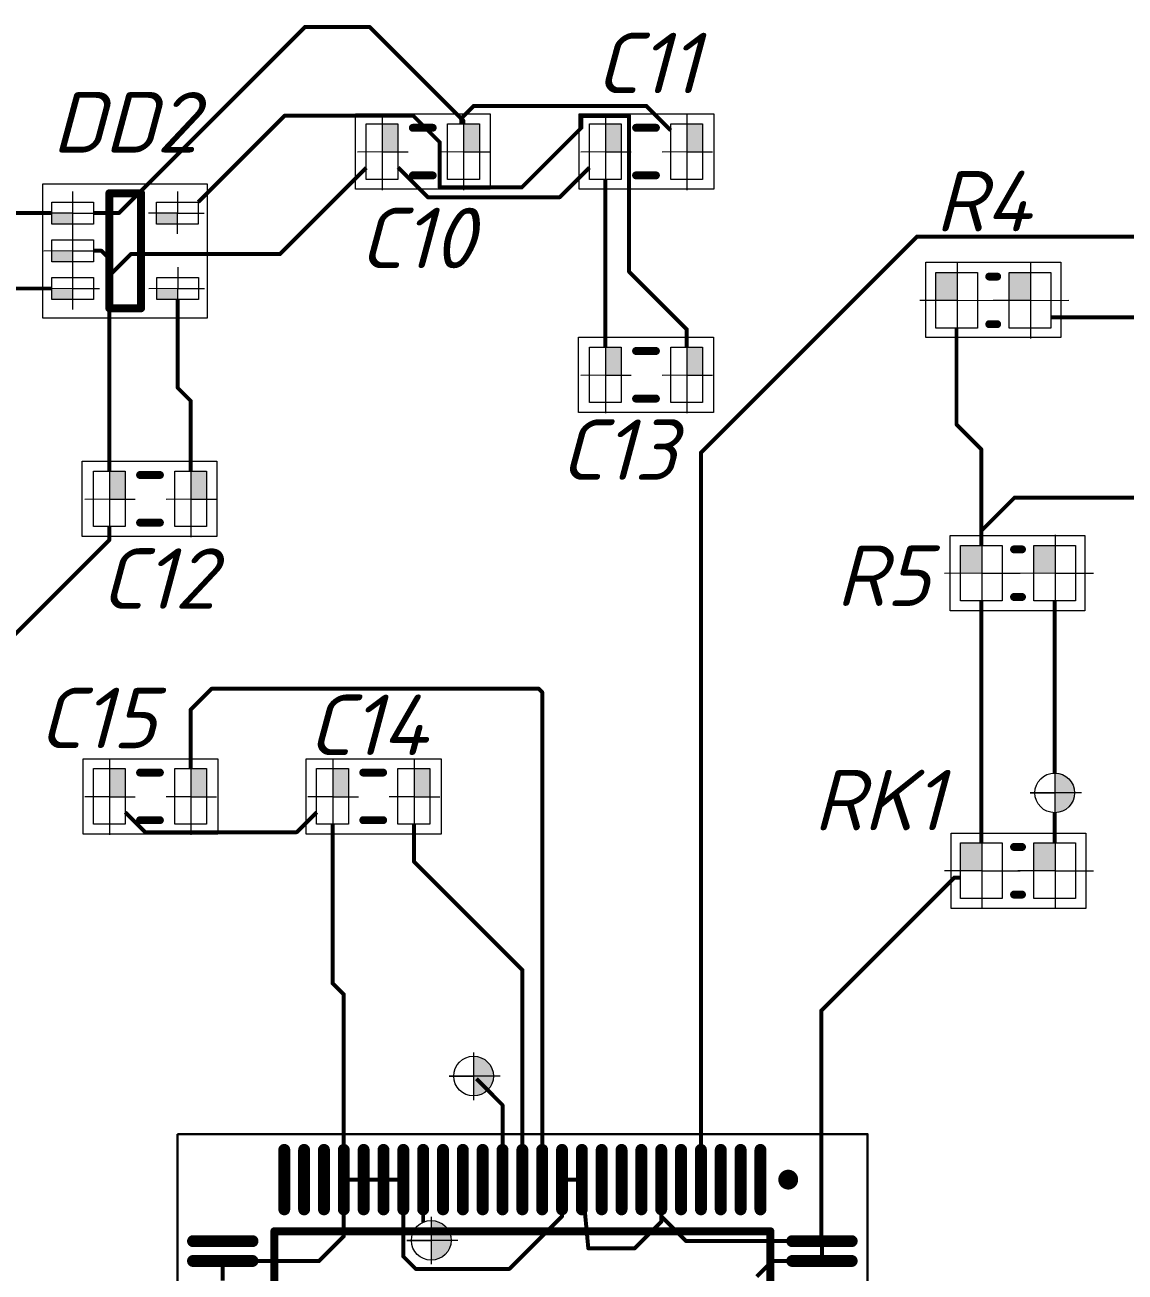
# Model space of a CAD drawing. Header units: millimetres. Extents: x -578 to 740, y 82 to 629.
# Drawn here: x 257.1 to 312.5, y 391 to 453.9 of the extents above; entities that cross this region are included whole.
import ezdxf

# ---------------------------------------------------------------- set-up
doc = ezdxf.new("R2010")
doc.units = ezdxf.units.MM
doc.header["$LTSCALE"] = 0.5
doc.layers.get('0').update_dxf_attribs({"lineweight": 60})
doc.layers.add('TopOverlay', color=2, linetype='Continuous')
doc.layers.add('СПЛТОНК', color=7, linetype='Continuous', lineweight=20)
doc.styles.get("Standard").update_dxf_attribs({"font": 'isocpeui.ttf', "width": 0.9})

# ---------------------------------------------------------------- blocks, each defined once
blk = doc.blocks.new('C_____________50_29__10')
at = {"layer": 'TopOverlay', "const_width": 0.2}
for points in [[(-0.25, 0.6), (0.25, 0.6)], [(-0.25, -0.6), (0.25, -0.6)]]:
    blk.add_lwpolyline(points, dxfattribs=at)
at = {"layer": 'TopOverlay', "const_width": 0.1}
for points in [[(-0.3, 0.6, 1), (-0.2, 0.6, 1)], [(0.2, 0.6, 1), (0.3, 0.6, 1)], [(-0.3, -0.6, 1), (-0.2, -0.6, 1)], [(0.2, -0.6, 1), (0.3, -0.6, 1)]]:
    blk.add_lwpolyline(points, format="xyb", close=True, dxfattribs=at)
blk = doc.blocks.new('C_____________50_29__11')
at = {"layer": 'TopOverlay', "const_width": 0.2}
for points in [[(-0.25, 0.6), (0.25, 0.6)], [(-0.25, -0.6), (0.25, -0.6)]]:
    blk.add_lwpolyline(points, dxfattribs=at)
at = {"layer": 'TopOverlay', "const_width": 0.1}
for points in [[(-0.3, 0.6, 1), (-0.2, 0.6, 1)], [(0.2, 0.6, 1), (0.3, 0.6, 1)], [(-0.3, -0.6, 1), (-0.2, -0.6, 1)], [(0.2, -0.6, 1), (0.3, -0.6, 1)]]:
    blk.add_lwpolyline(points, format="xyb", close=True, dxfattribs=at)
blk = doc.blocks.new('C_____________50_29__12')
at = {"layer": 'TopOverlay', "const_width": 0.2}
for points in [[(-0.25, 0.6), (0.25, 0.6)], [(-0.25, -0.6), (0.25, -0.6)]]:
    blk.add_lwpolyline(points, dxfattribs=at)
at = {"layer": 'TopOverlay', "const_width": 0.1}
for points in [[(-0.3, 0.6, 1), (-0.2, 0.6, 1)], [(0.2, 0.6, 1), (0.3, 0.6, 1)], [(-0.3, -0.6, 1), (-0.2, -0.6, 1)], [(0.2, -0.6, 1), (0.3, -0.6, 1)]]:
    blk.add_lwpolyline(points, format="xyb", close=True, dxfattribs=at)
blk = doc.blocks.new('C_____________50_29__13')
at = {"layer": 'TopOverlay', "const_width": 0.2}
for points in [[(-0.25, 0.6), (0.25, 0.6)], [(-0.25, -0.6), (0.25, -0.6)]]:
    blk.add_lwpolyline(points, dxfattribs=at)
at = {"layer": 'TopOverlay', "const_width": 0.1}
for points in [[(-0.3, 0.6, 1), (-0.2, 0.6, 1)], [(0.2, 0.6, 1), (0.3, 0.6, 1)], [(-0.3, -0.6, 1), (-0.2, -0.6, 1)], [(0.2, -0.6, 1), (0.3, -0.6, 1)]]:
    blk.add_lwpolyline(points, format="xyb", close=True, dxfattribs=at)
blk = doc.blocks.new('C_____________50_29__14')
at = {"layer": 'TopOverlay', "const_width": 0.2}
for points in [[(-0.25, 0.6), (0.25, 0.6)], [(-0.25, -0.6), (0.25, -0.6)]]:
    blk.add_lwpolyline(points, dxfattribs=at)
at = {"layer": 'TopOverlay', "const_width": 0.1}
for points in [[(-0.3, 0.6, 1), (-0.2, 0.6, 1)], [(0.2, 0.6, 1), (0.3, 0.6, 1)], [(-0.3, -0.6, 1), (-0.2, -0.6, 1)], [(0.2, -0.6, 1), (0.3, -0.6, 1)]]:
    blk.add_lwpolyline(points, format="xyb", close=True, dxfattribs=at)
blk = doc.blocks.new('C_____________50_29__15')
at = {"layer": 'TopOverlay', "const_width": 0.2}
for points in [[(-0.25, 0.6), (0.25, 0.6)], [(-0.25, -0.6), (0.25, -0.6)]]:
    blk.add_lwpolyline(points, dxfattribs=at)
at = {"layer": 'TopOverlay', "const_width": 0.1}
for points in [[(-0.3, 0.6, 1), (-0.2, 0.6, 1)], [(0.2, 0.6, 1), (0.3, 0.6, 1)], [(-0.3, -0.6, 1), (-0.2, -0.6, 1)], [(0.2, -0.6, 1), (0.3, -0.6, 1)]]:
    blk.add_lwpolyline(points, format="xyb", close=True, dxfattribs=at)
blk = doc.blocks.new('RC_0805__R_________27')
at = {"layer": 'TopOverlay', "const_width": 0.2}
for points in [[(-0.1, 0.6), (0.1, 0.6)], [(-0.1, -0.6), (0.1, -0.6)]]:
    blk.add_lwpolyline(points, dxfattribs=at)
at = {"layer": 'TopOverlay', "const_width": 0.1}
for points in [[(-0.15, 0.6, 1), (-0.05, 0.6, 1)], [(0.05, 0.6, 1), (0.15, 0.6, 1)], [(-0.15, -0.6, 1), (-0.05, -0.6, 1)], [(0.05, -0.6, 1), (0.15, -0.6, 1)]]:
    blk.add_lwpolyline(points, format="xyb", close=True, dxfattribs=at)
blk = doc.blocks.new('RC_0805__R_________28')
at = {"layer": 'TopOverlay', "const_width": 0.2}
for points in [[(-0.1, 0.6), (0.1, 0.6)], [(-0.1, -0.6), (0.1, -0.6)]]:
    blk.add_lwpolyline(points, dxfattribs=at)
at = {"layer": 'TopOverlay', "const_width": 0.1}
for points in [[(-0.15, 0.6, 1), (-0.05, 0.6, 1)], [(0.05, 0.6, 1), (0.15, 0.6, 1)], [(-0.15, -0.6, 1), (-0.05, -0.6, 1)], [(0.05, -0.6, 1), (0.15, -0.6, 1)]]:
    blk.add_lwpolyline(points, format="xyb", close=True, dxfattribs=at)
blk = doc.blocks.new('RC_0805__R_________38')
at = {"layer": 'TopOverlay', "const_width": 0.2}
for points in [[(-0.1, 0.6), (0.1, 0.6)], [(-0.1, -0.6), (0.1, -0.6)]]:
    blk.add_lwpolyline(points, dxfattribs=at)
at = {"layer": 'TopOverlay', "const_width": 0.1}
for points in [[(-0.15, 0.6, 1), (-0.05, 0.6, 1)], [(0.05, 0.6, 1), (0.15, 0.6, 1)], [(-0.15, -0.6, 1), (-0.05, -0.6, 1)], [(0.05, -0.6, 1), (0.15, -0.6, 1)]]:
    blk.add_lwpolyline(points, format="xyb", close=True, dxfattribs=at)

msp = doc.modelspace()

# ---------------------------------------------------------------- hatches: boundary and pattern name
at = {"lineweight": 0}
h = msp.add_hatch(color=256, dxfattribs=at)
h.dxf.hatch_style = 1
h.paths.add_polyline_path([(275.854, 448.892), (275.08, 448.892), (275.08, 447.473), (275.854, 447.476)])
h = msp.add_hatch(color=256, dxfattribs=at)
h.dxf.hatch_style = 1
h.paths.add_polyline_path([(279.954, 448.892), (279.18, 448.892), (279.18, 447.473), (279.954, 447.476)])
h = msp.add_hatch(color=256, dxfattribs=at)
h.dxf.hatch_style = 1
h.paths.add_polyline_path([(287.104, 448.892), (286.33, 448.892), (286.33, 447.473), (287.104, 447.476)])
h = msp.add_hatch(color=256, dxfattribs=at)
h.dxf.hatch_style = 1
h.paths.add_polyline_path([(291.204, 448.892), (290.43, 448.892), (290.43, 447.473), (291.204, 447.476)])
h = msp.add_hatch(color=256, dxfattribs=at)
h.dxf.hatch_style = 1
h.paths.add_polyline_path([(259.461, 443.842), (259.463, 444.389), (259.459, 444.389), (258.404, 444.383), (258.404, 443.842)])
h = msp.add_hatch(color=256, dxfattribs=at)
h.dxf.hatch_style = 1
h.paths.add_polyline_path([(264.744, 443.842), (264.746, 444.389), (264.741, 444.389), (263.687, 444.383), (263.687, 443.842)])
h = msp.add_hatch(color=256, dxfattribs=at)
h.dxf.hatch_style = 1
h.paths.add_polyline_path([(259.461, 441.942), (259.463, 442.489), (259.459, 442.489), (258.404, 442.483), (258.404, 441.942)])
h = msp.add_hatch(color=256, dxfattribs=at)
h.dxf.hatch_style = 1
h.paths.add_polyline_path([(304.046, 441.392), (302.954, 441.392), (302.954, 439.988), (304.046, 439.993)])
h = msp.add_hatch(color=256, dxfattribs=at)
h.dxf.hatch_style = 1
h.paths.add_polyline_path([(307.746, 441.392), (306.654, 441.392), (306.654, 439.988), (307.746, 439.993)])
h = msp.add_hatch(color=256, dxfattribs=at)
h.dxf.hatch_style = 1
h.paths.add_polyline_path([(259.461, 440.042), (259.463, 440.589), (259.459, 440.589), (258.404, 440.583), (258.404, 440.042)])
h = msp.add_hatch(color=256, dxfattribs=at)
h.dxf.hatch_style = 1
h.paths.add_polyline_path([(264.761, 440.042), (264.763, 440.589), (264.759, 440.589), (263.704, 440.583), (263.704, 440.042)])
h = msp.add_hatch(color=256, dxfattribs=at)
h.dxf.hatch_style = 1
h.paths.add_polyline_path([(287.104, 437.642), (286.33, 437.642), (286.33, 436.223), (287.104, 436.226)])
h = msp.add_hatch(color=256, dxfattribs=at)
h.dxf.hatch_style = 1
h.paths.add_polyline_path([(291.204, 437.642), (290.43, 437.642), (290.43, 436.223), (291.204, 436.226)])
h = msp.add_hatch(color=256, dxfattribs=at)
h.dxf.hatch_style = 1
h.paths.add_polyline_path([(262.104, 431.392), (261.33, 431.392), (261.33, 429.973), (262.104, 429.976)])
h = msp.add_hatch(color=256, dxfattribs=at)
h.dxf.hatch_style = 1
h.paths.add_polyline_path([(266.204, 431.392), (265.43, 431.392), (265.43, 429.973), (266.204, 429.976)])
h = msp.add_hatch(color=256, dxfattribs=at)
h.dxf.hatch_style = 1
h.paths.add_polyline_path([(305.296, 427.642), (304.204, 427.642), (304.204, 426.238), (305.296, 426.243)])
h = msp.add_hatch(color=256, dxfattribs=at)
h.dxf.hatch_style = 1
h.paths.add_polyline_path([(308.996, 427.642), (307.904, 427.642), (307.904, 426.238), (308.996, 426.243)])
h = msp.add_hatch(color=256, dxfattribs=at)
h.dxf.hatch_style = 1
h.paths.add_polyline_path([(262.104, 416.392), (261.33, 416.392), (261.33, 414.973), (262.104, 414.976)])
h = msp.add_hatch(color=256, dxfattribs=at)
h.dxf.hatch_style = 1
h.paths.add_polyline_path([(266.204, 416.392), (265.43, 416.392), (265.43, 414.973), (266.204, 414.976)])
h = msp.add_hatch(color=256, dxfattribs=at)
h.dxf.hatch_style = 1
h.paths.add_polyline_path([(273.354, 416.392), (272.58, 416.392), (272.58, 414.973), (273.354, 414.976)])
h = msp.add_hatch(color=256, dxfattribs=at)
h.dxf.hatch_style = 1
h.paths.add_polyline_path([(277.454, 416.392), (276.68, 416.392), (276.68, 414.973), (277.454, 414.976)])
h = msp.add_hatch(color=256, dxfattribs=at)
h.dxf.hatch_style = 1
h.paths.add_polyline_path([(308.954, 416.168), (308.954, 415.168), (309.954, 415.168, 0.414214)])
h.paths.add_polyline_path([(309.954, 415.168), (308.954, 415.168), (308.954, 414.168, 0.414214)])
h = msp.add_hatch(color=256, dxfattribs=at)
h.dxf.hatch_style = 1
h.paths.add_polyline_path([(305.296, 412.642), (304.204, 412.642), (304.204, 411.238), (305.296, 411.243)])
h = msp.add_hatch(color=256, dxfattribs=at)
h.dxf.hatch_style = 1
h.paths.add_polyline_path([(308.996, 412.642), (307.904, 412.642), (307.904, 411.238), (308.996, 411.243)])
h = msp.add_hatch(color=256, dxfattribs=at)
h.dxf.hatch_style = 1
h.paths.add_polyline_path([(279.664, 401.893), (279.664, 400.893), (280.664, 400.893, 0.414214)])
h.paths.add_polyline_path([(280.664, 400.893), (279.664, 400.893), (279.664, 399.893, 0.414214)])
h = msp.add_hatch(color=256, dxfattribs=at)
h.dxf.hatch_style = 1
h.paths.add_polyline_path([(277.53, 393.613), (277.53, 392.613), (278.53, 392.613, 0.414214)])
h.paths.add_polyline_path([(278.53, 392.613), (277.53, 392.613), (277.53, 391.613, 0.414214)])

# ---------------------------------------------------------------- linework, layer by layer
for p, q in [((275.08, 445.55), (275.08, 449.404)), ((279.18, 445.55), (279.18, 449.404)), ((286.33, 445.55), (286.33, 449.404)), ((290.43, 445.55), (290.43, 449.404)), ((275.08, 447.473), (273.814, 447.464)), ((275.08, 447.473), (276.361, 447.477)), ((279.18, 447.473), (277.914, 447.464)), ((279.18, 447.473), (280.461, 447.477)), ((286.33, 447.473), (285.064, 447.463)), ((286.33, 447.473), (287.611, 447.477)), ((290.43, 447.473), (289.164, 447.463)), ((290.43, 447.473), (291.711, 447.477)), ((259.459, 443.34), (259.468, 445.473)), ((264.741, 443.34), (264.751, 445.473)), ((259.459, 444.389), (258.001, 444.381)), ((259.459, 444.389), (260.805, 444.392)), ((264.741, 444.389), (263.284, 444.381)), ((264.741, 444.389), (266.088, 444.392)), ((259.459, 441.44), (259.468, 443.573)), ((259.459, 442.489), (258.001, 442.481)), ((259.459, 442.489), (260.805, 442.492)), ((304.046, 438.07), (304.046, 441.924)), ((307.746, 438.07), (307.746, 441.924)), ((259.459, 439.54), (259.468, 441.673)), ((264.759, 439.54), (264.768, 441.673)), ((259.459, 440.589), (258.001, 440.581)), ((259.459, 440.589), (260.805, 440.592)), ((264.759, 440.589), (263.301, 440.581)), ((264.759, 440.589), (266.105, 440.592)), ((304.046, 439.993), (302.151, 439.984)), ((304.046, 439.993), (305.966, 439.997)), ((307.746, 439.993), (305.851, 439.984)), ((307.746, 439.993), (309.666, 439.997)), ((286.33, 434.3), (286.33, 438.154)), ((290.43, 434.3), (290.43, 438.154)), ((286.33, 436.223), (285.064, 436.213)), ((286.33, 436.223), (287.611, 436.227)), ((290.43, 436.223), (289.164, 436.213)), ((290.43, 436.223), (291.711, 436.227)), ((261.33, 428.05), (261.33, 431.904)), ((265.43, 428.05), (265.43, 431.904)), ((261.33, 429.973), (260.064, 429.964)), ((261.33, 429.973), (262.611, 429.977)), ((265.43, 429.973), (264.164, 429.964)), ((265.43, 429.973), (266.711, 429.977)), ((305.296, 424.32), (305.296, 428.174)), ((308.996, 424.32), (308.996, 428.174)), ((305.296, 426.243), (303.401, 426.234)), ((305.296, 426.243), (307.216, 426.247)), ((308.996, 426.243), (307.101, 426.234)), ((308.996, 426.243), (310.916, 426.247)), ((261.33, 413.05), (261.33, 416.904)), ((265.43, 413.05), (265.43, 416.904)), ((272.58, 413.05), (272.58, 416.904)), ((276.68, 413.05), (276.68, 416.904)), ((261.33, 414.973), (260.064, 414.964)), ((261.33, 414.973), (262.611, 414.977)), ((265.43, 414.973), (264.164, 414.964)), ((265.43, 414.973), (266.711, 414.977)), ((272.58, 414.973), (271.314, 414.964)), ((272.58, 414.973), (273.861, 414.977)), ((276.68, 414.973), (275.414, 414.964)), ((276.68, 414.973), (277.961, 414.977)), ((305.296, 409.32), (305.296, 413.174)), ((308.996, 409.32), (308.996, 413.174)), ((305.296, 411.243), (303.401, 411.234)), ((305.296, 411.243), (307.215, 411.247)), ((308.996, 411.243), (307.101, 411.234)), ((308.996, 411.243), (310.916, 411.247))]:
    msp.add_line(p, q, dxfattribs=at)
for points, const_width in [([(261.782, 444.392), (271.166, 453.776)], 0.2), ([(271.166, 453.776), (274.418, 453.776)], 0.2), ([(274.418, 453.776), (279.033, 449.161)], 0.2), ([(279.033, 449.161), (279.664, 449.792)], 0.2), ([(279.664, 449.792), (288.372, 449.792)], 0.2), ([(288.372, 449.792), (289.604, 448.561)], 0.2), ([(265.787, 444.942), (270.15, 449.305)], 0.2), ([(270.15, 449.305), (276.616, 449.305)], 0.2), ([(276.616, 449.305), (277.954, 447.967)], 0.2), ([(279.033, 449.161), (279.052, 448.892)], 0.2), ([(279.033, 449.161), (279.154, 449.039)], 0.2), ([(279.154, 448.892), (279.154, 449.039)], 0.2), ([(285.1, 448.696), (285.1, 449.292)], 0.2), ([(285.1, 449.292), (287.504, 449.292)], 0.2), ([(287.504, 441.436), (287.504, 449.292)], 0.2), ([(282.096, 445.692), (285.1, 448.696)], 0.2), ([(277.954, 445.692), (277.954, 447.967)], 0.2), ([(269.902, 442.325), (274.254, 446.677)], 0.2), ([(275.854, 446.692), (277.354, 445.192)], 0.2), ([(284.004, 445.192), (285.504, 446.692)], 0.2), ([(277.954, 445.692), (282.096, 445.692)], 0.2), ([(286.304, 437.642), (286.304, 446.092)], 0.2), ([(277.354, 445.192), (284.004, 445.192)], 0.2), ([(255.077, 444.392), (258.404, 444.392)], 0.2), ([(260.504, 444.392), (261.782, 444.392)], 0.2), ([(291.122, 432.315), (302.016, 443.209)], 0.2), ([(302.016, 443.209), (324.012, 443.209)], 0.2), ([(260.504, 442.492), (260.904, 442.492)], 0.2), ([(260.904, 442.492), (261.304, 442.092)], 0.2), ([(261.304, 441.236), (262.392, 442.325)], 0.2), ([(261.304, 441.236), (261.304, 442.092)], 0.2), ([(262.392, 442.325), (269.902, 442.325)], 0.2), ([(261.304, 431.392), (261.304, 441.236)], 0.2), ([(287.504, 441.436), (290.404, 438.536)], 0.2), ([(249.994, 440.592), (258.404, 440.592)], 0.2), ([(264.754, 435.579), (264.754, 440.042)], 0.2), ([(308.754, 439.145), (316.342, 439.145)], 0.2), ([(290.404, 437.642), (290.404, 438.536)], 0.2), ([(304.004, 433.741), (304.004, 438.592)], 0.2), ([(264.754, 435.579), (265.404, 434.929)], 0.2), ([(265.404, 431.392), (265.404, 434.929)], 0.2), ([(304.004, 433.741), (305.254, 432.491)], 0.2), ([(305.254, 428.376), (305.254, 432.491)], 0.2), ([(291.122, 395.674), (291.122, 432.315)], 0.2), ([(305.254, 428.376), (306.93, 430.052)], 0.2), ([(306.93, 430.052), (319.627, 430.052)], 0.2), ([(261.304, 427.919), (261.304, 428.592)], 0.2), ([(305.254, 427.642), (305.254, 428.376)], 0.2), ([(235.751, 402.366), (261.304, 427.919)], 0.2), ([(305.254, 412.642), (305.254, 424.842)], 0.2), ([(308.954, 416.168), (308.954, 424.842)], 0.2), ([(265.404, 419.363), (266.456, 420.415)], 0.2), ([(266.456, 420.415), (282.955, 420.415)], 0.2), ([(282.955, 420.415), (283.122, 420.248)], 0.2), ([(283.122, 395.674), (283.122, 420.248)], 0.2), ([(265.404, 416.392), (265.404, 419.363)], 0.2), ([(262.104, 414.192), (263.109, 413.187)], 0.2), ([(270.749, 413.187), (271.754, 414.192)], 0.2), ([(308.954, 412.642), (308.954, 414.168)], 0.2), ([(272.554, 405.576), (272.554, 413.592)], 0.2), ([(276.654, 411.713), (276.654, 413.592)], 0.2), ([(263.109, 413.187), (270.749, 413.187)], 0.2), ([(276.654, 411.713), (282.122, 406.245)], 0.2), ([(297.19, 404.195), (303.896, 410.901)], 0.2), ([(303.896, 410.901), (304.204, 410.901)], 0.2), ([(282.122, 395.674), (282.122, 406.245)], 0.2), ([(272.554, 405.576), (273.122, 405.008)], 0.2), ([(273.122, 395.674), (273.122, 405.008)], 0.2), ([(297.19, 392.574), (297.19, 404.195)], 0.2), ([(279.803, 400.758), (281.122, 399.435)], 0.2), ([(281.122, 395.674), (281.122, 399.435)], 0.2), ([(270.122, 397.174), (270.122, 394.174)], 0.6), ([(271.122, 397.174), (271.122, 394.174)], 0.6), ([(272.122, 397.174), (272.122, 394.174)], 0.6), ([(273.122, 397.174), (273.122, 394.174)], 0.6), ([(274.122, 397.174), (274.122, 394.174)], 0.6), ([(275.122, 397.174), (275.122, 394.174)], 0.6), ([(276.122, 397.174), (276.122, 394.174)], 0.6), ([(277.122, 397.174), (277.122, 394.174)], 0.6), ([(278.122, 397.174), (278.122, 394.174)], 0.6), ([(279.122, 397.174), (279.122, 394.174)], 0.6), ([(280.122, 397.174), (280.122, 394.174)], 0.6), ([(281.122, 397.174), (281.122, 394.174)], 0.6), ([(282.122, 397.174), (282.122, 394.174)], 0.6), ([(283.122, 397.174), (283.122, 394.174)], 0.6), ([(284.122, 397.174), (284.122, 394.174)], 0.6), ([(285.122, 397.174), (285.122, 394.174)], 0.6), ([(286.122, 397.174), (286.122, 394.174)], 0.6), ([(287.122, 397.174), (287.122, 394.174)], 0.6), ([(288.122, 397.174), (288.122, 394.174)], 0.6), ([(289.122, 397.174), (289.122, 394.174)], 0.6), ([(290.122, 397.174), (290.122, 394.174)], 0.6), ([(291.122, 397.174), (291.122, 394.174)], 0.6), ([(292.122, 397.174), (292.122, 394.174)], 0.6), ([(293.122, 397.174), (293.122, 394.174)], 0.6), ([(294.122, 397.174), (294.122, 394.174)], 0.6), ([(273.122, 395.674), (274.122, 395.674)], 0.2), ([(273.122, 392.816), (273.122, 395.674)], 0.2), ([(274.122, 395.674), (275.122, 395.674)], 0.2), ([(275.122, 395.674), (276.122, 395.674)], 0.2), ([(276.122, 391.8), (276.122, 395.674)], 0.2), ([(277.122, 393.525), (277.122, 395.674)], 0.2), ([(284.122, 395.674), (285.122, 395.674)], 0.2), ([(284.122, 393.832), (284.122, 395.674)], 0.2), ([(285.122, 395.674), (285.446, 392.215)], 0.2), ([(289.122, 393.832), (289.122, 395.674)], 0.2), ([(281.464, 391.174), (284.122, 393.832)], 0.2), ([(287.792, 392.215), (289.122, 393.545)], 0.2), ([(289.122, 393.832), (290.38, 392.574)], 0.2), ([(289.122, 393.545), (289.122, 393.832)], 0.2), ([(271.88, 391.574), (273.122, 392.816)], 0.2), ([(268.522, 392.574), (265.522, 392.574)], 0.6), ([(285.446, 392.215), (287.792, 392.215)], 0.2), ([(290.38, 392.574), (297.19, 392.574)], 0.2), ([(298.722, 392.574), (295.722, 392.574)], 0.6), ([(297.19, 392.574), (297.222, 392.574)], 0.2), ([(297.222, 391.574), (297.222, 392.574)], 0.2), ([(268.522, 391.574), (265.522, 391.574)], 0.6), ([(267.022, 390.574), (267.022, 391.574)], 0.2), ([(267.022, 391.574), (271.88, 391.574)], 0.2), ([(276.122, 391.8), (276.748, 391.174)], 0.2), ([(293.939, 390.784), (294.729, 391.574)], 0.2), ([(294.729, 391.574), (297.222, 391.574)], 0.2), ([(298.722, 391.574), (295.722, 391.574)], 0.6), ([(276.748, 391.174), (281.464, 391.174)], 0.2)]:
    msp.add_lwpolyline(points, dxfattribs=dict(at, const_width=const_width))
for points, const_width in [([(271.116, 453.776, 1), (271.216, 453.776, 1)], 0.1), ([(271.116, 453.776, 1), (271.216, 453.776, 1)], 0.1), ([(274.368, 453.776, 1), (274.468, 453.776, 1)], 0.1), ([(274.368, 453.776, 1), (274.468, 453.776, 1)], 0.1), ([(279.614, 449.792, 1), (279.714, 449.792, 1)], 0.1), ([(279.614, 449.792, 1), (279.714, 449.792, 1)], 0.1), ([(288.322, 449.792, 1), (288.422, 449.792, 1)], 0.1), ([(288.322, 449.792, 1), (288.422, 449.792, 1)], 0.1), ([(270.1, 449.305, 1), (270.2, 449.305, 1)], 0.1), ([(270.1, 449.305, 1), (270.2, 449.305, 1)], 0.1), ([(276.566, 449.305, 1), (276.666, 449.305, 1)], 0.1), ([(276.566, 449.305, 1), (276.666, 449.305, 1)], 0.1), ([(278.983, 449.161, 1), (279.083, 449.161, 1)], 0.1), ([(278.983, 449.161, 1), (279.083, 449.161, 1)], 0.1), ([(278.983, 449.161, 1), (279.083, 449.161, 1)], 0.1), ([(278.983, 449.161, 1), (279.083, 449.161, 1)], 0.1), ([(279.104, 449.039, 1), (279.204, 449.039, 1)], 0.1), ([(279.104, 449.039, 1), (279.204, 449.039, 1)], 0.1), ([(285.05, 449.292, 1), (285.15, 449.292, 1)], 0.1), ([(285.05, 449.292, 1), (285.15, 449.292, 1)], 0.1), ([(287.454, 449.292, 1), (287.554, 449.292, 1)], 0.1), ([(287.454, 449.292, 1), (287.554, 449.292, 1)], 0.1), ([(285.05, 448.696, 1), (285.15, 448.696, 1)], 0.1), ([(285.05, 448.696, 1), (285.15, 448.696, 1)], 0.1), ([(277.904, 447.967, 1), (278.004, 447.967, 1)], 0.1), ([(277.904, 447.967, 1), (278.004, 447.967, 1)], 0.1), ([(277.904, 445.692, 1), (278.004, 445.692, 1)], 0.1), ([(277.904, 445.692, 1), (278.004, 445.692, 1)], 0.1), ([(282.046, 445.692, 1), (282.146, 445.692, 1)], 0.1), ([(282.046, 445.692, 1), (282.146, 445.692, 1)], 0.1), ([(277.304, 445.192, 1), (277.404, 445.192, 1)], 0.1), ([(277.304, 445.192, 1), (277.404, 445.192, 1)], 0.1), ([(283.954, 445.192, 1), (284.054, 445.192, 1)], 0.1), ([(283.954, 445.192, 1), (284.054, 445.192, 1)], 0.1), ([(261.732, 444.392, 1), (261.832, 444.392, 1)], 0.1), ([(261.732, 444.392, 1), (261.832, 444.392, 1)], 0.1), ([(301.966, 443.209, 1), (302.066, 443.209, 1)], 0.1), ([(301.966, 443.209, 1), (302.066, 443.209, 1)], 0.1), ([(260.854, 442.492, 1), (260.954, 442.492, 1)], 0.1), ([(260.854, 442.492, 1), (260.954, 442.492, 1)], 0.1), ([(261.254, 442.092, 1), (261.354, 442.092, 1)], 0.1), ([(261.254, 442.092, 1), (261.354, 442.092, 1)], 0.1), ([(262.342, 442.325, 1), (262.442, 442.325, 1)], 0.1), ([(262.342, 442.325, 1), (262.442, 442.325, 1)], 0.1), ([(269.852, 442.325, 1), (269.952, 442.325, 1)], 0.1), ([(269.852, 442.325, 1), (269.952, 442.325, 1)], 0.1), ([(261.254, 441.236, 1), (261.354, 441.236, 1)], 0.1), ([(261.254, 441.236, 1), (261.354, 441.236, 1)], 0.1), ([(261.254, 441.236, 1), (261.354, 441.236, 1)], 0.1), ([(287.454, 441.436, 1), (287.554, 441.436, 1)], 0.1), ([(287.454, 441.436, 1), (287.554, 441.436, 1)], 0.1), ([(290.354, 438.536, 1), (290.454, 438.536, 1)], 0.1), ([(290.354, 438.536, 1), (290.454, 438.536, 1)], 0.1), ([(264.704, 435.579, 1), (264.804, 435.579, 1)], 0.1), ([(264.704, 435.579, 1), (264.804, 435.579, 1)], 0.1), ([(265.354, 434.929, 1), (265.454, 434.929, 1)], 0.1), ([(265.354, 434.929, 1), (265.454, 434.929, 1)], 0.1), ([(303.954, 433.741, 1), (304.054, 433.741, 1)], 0.1), ([(303.954, 433.741, 1), (304.054, 433.741, 1)], 0.1), ([(305.204, 432.491, 1), (305.304, 432.491, 1)], 0.1), ([(305.204, 432.491, 1), (305.304, 432.491, 1)], 0.1), ([(291.072, 432.315, 1), (291.172, 432.315, 1)], 0.1), ([(291.072, 432.315, 1), (291.172, 432.315, 1)], 0.1), ([(306.88, 430.052, 1), (306.98, 430.052, 1)], 0.1), ([(306.88, 430.052, 1), (306.98, 430.052, 1)], 0.1), ([(305.204, 428.376, 1), (305.304, 428.376, 1)], 0.1), ([(305.204, 428.376, 1), (305.304, 428.376, 1)], 0.1), ([(305.204, 428.376, 1), (305.304, 428.376, 1)], 0.1), ([(261.254, 427.919, 1), (261.354, 427.919, 1)], 0.1), ([(261.254, 427.919, 1), (261.354, 427.919, 1)], 0.1), ([(266.406, 420.415, 1), (266.506, 420.415, 1)], 0.1), ([(266.406, 420.415, 1), (266.506, 420.415, 1)], 0.1), ([(282.905, 420.415, 1), (283.005, 420.415, 1)], 0.1), ([(282.905, 420.415, 1), (283.005, 420.415, 1)], 0.1), ([(283.072, 420.248, 1), (283.172, 420.248, 1)], 0.1), ([(283.072, 420.248, 1), (283.172, 420.248, 1)], 0.1), ([(265.354, 419.363, 1), (265.454, 419.363, 1)], 0.1), ([(265.354, 419.363, 1), (265.454, 419.363, 1)], 0.1), ([(263.059, 413.187, 1), (263.159, 413.187, 1)], 0.1), ([(263.059, 413.187, 1), (263.159, 413.187, 1)], 0.1), ([(270.699, 413.187, 1), (270.799, 413.187, 1)], 0.1), ([(270.699, 413.187, 1), (270.799, 413.187, 1)], 0.1), ([(276.604, 411.713, 1), (276.704, 411.713, 1)], 0.1), ([(276.604, 411.713, 1), (276.704, 411.713, 1)], 0.1), ([(303.846, 410.901, 1), (303.946, 410.901, 1)], 0.1), ([(303.846, 410.901, 1), (303.946, 410.901, 1)], 0.1), ([(282.072, 406.245, 1), (282.172, 406.245, 1)], 0.1), ([(282.072, 406.245, 1), (282.172, 406.245, 1)], 0.1), ([(272.504, 405.576, 1), (272.604, 405.576, 1)], 0.1), ([(272.504, 405.576, 1), (272.604, 405.576, 1)], 0.1), ([(273.072, 405.008, 1), (273.172, 405.008, 1)], 0.1), ([(273.072, 405.008, 1), (273.172, 405.008, 1)], 0.1), ([(297.14, 404.195, 1), (297.24, 404.195, 1)], 0.1), ([(297.14, 404.195, 1), (297.24, 404.195, 1)], 0.1), ([(281.072, 399.435, 1), (281.172, 399.435, 1)], 0.1), ([(281.072, 399.435, 1), (281.172, 399.435, 1)], 0.1), ([(270.122, 397.324, 1), (270.122, 397.024, 1)], 0.3), ([(271.122, 397.324, 1), (271.122, 397.024, 1)], 0.3), ([(272.122, 397.324, 1), (272.122, 397.024, 1)], 0.3), ([(273.122, 397.324, 1), (273.122, 397.024, 1)], 0.3), ([(274.122, 397.324, 1), (274.122, 397.024, 1)], 0.3), ([(275.122, 397.324, 1), (275.122, 397.024, 1)], 0.3), ([(276.122, 397.324, 1), (276.122, 397.024, 1)], 0.3), ([(277.122, 397.324, 1), (277.122, 397.024, 1)], 0.3), ([(278.122, 397.324, 1), (278.122, 397.024, 1)], 0.3), ([(279.122, 397.324, 1), (279.122, 397.024, 1)], 0.3), ([(280.122, 397.324, 1), (280.122, 397.024, 1)], 0.3), ([(281.122, 397.324, 1), (281.122, 397.024, 1)], 0.3), ([(282.122, 397.324, 1), (282.122, 397.024, 1)], 0.3), ([(283.122, 397.324, 1), (283.122, 397.024, 1)], 0.3), ([(284.122, 397.324, 1), (284.122, 397.024, 1)], 0.3), ([(285.122, 397.324, 1), (285.122, 397.024, 1)], 0.3), ([(286.122, 397.324, 1), (286.122, 397.024, 1)], 0.3), ([(287.122, 397.324, 1), (287.122, 397.024, 1)], 0.3), ([(288.122, 397.324, 1), (288.122, 397.024, 1)], 0.3), ([(289.122, 397.324, 1), (289.122, 397.024, 1)], 0.3), ([(290.122, 397.324, 1), (290.122, 397.024, 1)], 0.3), ([(291.122, 397.324, 1), (291.122, 397.024, 1)], 0.3), ([(292.122, 397.324, 1), (292.122, 397.024, 1)], 0.3), ([(293.122, 397.324, 1), (293.122, 397.024, 1)], 0.3), ([(294.122, 397.324, 1), (294.122, 397.024, 1)], 0.3), ([(273.072, 395.674, 1), (273.172, 395.674, 1)], 0.1), ([(273.072, 395.674, 1), (273.172, 395.674, 1)], 0.1), ([(273.072, 395.674, 1), (273.172, 395.674, 1)], 0.1), ([(274.072, 395.674, 1), (274.172, 395.674, 1)], 0.1), ([(274.072, 395.674, 1), (274.172, 395.674, 1)], 0.1), ([(275.072, 395.674, 1), (275.172, 395.674, 1)], 0.1), ([(275.072, 395.674, 1), (275.172, 395.674, 1)], 0.1), ([(276.072, 395.674, 1), (276.172, 395.674, 1)], 0.1), ([(276.072, 395.674, 1), (276.172, 395.674, 1)], 0.1), ([(277.072, 395.674, 1), (277.172, 395.674, 1)], 0.1), ([(281.072, 395.674, 1), (281.172, 395.674, 1)], 0.1), ([(282.072, 395.674, 1), (282.172, 395.674, 1)], 0.1), ([(283.072, 395.674, 1), (283.172, 395.674, 1)], 0.1), ([(284.072, 395.674, 1), (284.172, 395.674, 1)], 0.1), ([(284.072, 395.674, 1), (284.172, 395.674, 1)], 0.1), ([(285.072, 395.674, 1), (285.172, 395.674, 1)], 0.1), ([(285.072, 395.674, 1), (285.172, 395.674, 1)], 0.1), ([(289.072, 395.674, 1), (289.172, 395.674, 1)], 0.1), ([(291.072, 395.674, 1), (291.172, 395.674, 1)], 0.1), ([(270.122, 394.324, 1), (270.122, 394.024, 1)], 0.3), ([(271.122, 394.324, 1), (271.122, 394.024, 1)], 0.3), ([(272.122, 394.324, 1), (272.122, 394.024, 1)], 0.3), ([(273.122, 394.324, 1), (273.122, 394.024, 1)], 0.3), ([(274.122, 394.324, 1), (274.122, 394.024, 1)], 0.3), ([(275.122, 394.324, 1), (275.122, 394.024, 1)], 0.3), ([(276.122, 394.324, 1), (276.122, 394.024, 1)], 0.3), ([(277.122, 394.324, 1), (277.122, 394.024, 1)], 0.3), ([(278.122, 394.324, 1), (278.122, 394.024, 1)], 0.3), ([(279.122, 394.324, 1), (279.122, 394.024, 1)], 0.3), ([(280.122, 394.324, 1), (280.122, 394.024, 1)], 0.3), ([(281.122, 394.324, 1), (281.122, 394.024, 1)], 0.3), ([(282.122, 394.324, 1), (282.122, 394.024, 1)], 0.3), ([(283.122, 394.324, 1), (283.122, 394.024, 1)], 0.3), ([(284.122, 394.324, 1), (284.122, 394.024, 1)], 0.3), ([(285.122, 394.324, 1), (285.122, 394.024, 1)], 0.3), ([(286.122, 394.324, 1), (286.122, 394.024, 1)], 0.3), ([(287.122, 394.324, 1), (287.122, 394.024, 1)], 0.3), ([(288.122, 394.324, 1), (288.122, 394.024, 1)], 0.3), ([(289.122, 394.324, 1), (289.122, 394.024, 1)], 0.3), ([(290.122, 394.324, 1), (290.122, 394.024, 1)], 0.3), ([(291.122, 394.324, 1), (291.122, 394.024, 1)], 0.3), ([(292.122, 394.324, 1), (292.122, 394.024, 1)], 0.3), ([(293.122, 394.324, 1), (293.122, 394.024, 1)], 0.3), ([(294.122, 394.324, 1), (294.122, 394.024, 1)], 0.3), ([(284.072, 393.832, 1), (284.172, 393.832, 1)], 0.1), ([(284.072, 393.832, 1), (284.172, 393.832, 1)], 0.1), ([(289.072, 393.832, 1), (289.172, 393.832, 1)], 0.1), ([(289.072, 393.832, 1), (289.172, 393.832, 1)], 0.1), ([(289.072, 393.832, 1), (289.172, 393.832, 1)], 0.1), ([(289.072, 393.545, 1), (289.172, 393.545, 1)], 0.1), ([(289.072, 393.545, 1), (289.172, 393.545, 1)], 0.1), ([(273.072, 392.816, 1), (273.172, 392.816, 1)], 0.1), ([(273.072, 392.816, 1), (273.172, 392.816, 1)], 0.1), ([(277.072, 393.021, 1), (277.172, 393.021, 1)], 0.1), ([(277.072, 393.021, 1), (277.172, 393.021, 1)], 0.1), ([(265.522, 392.724, 1), (265.522, 392.424, 1)], 0.3), ([(268.522, 392.724, 1), (268.522, 392.424, 1)], 0.3), ([(285.396, 392.215, 1), (285.496, 392.215, 1)], 0.1), ([(285.396, 392.215, 1), (285.496, 392.215, 1)], 0.1), ([(287.742, 392.215, 1), (287.842, 392.215, 1)], 0.1), ([(287.742, 392.215, 1), (287.842, 392.215, 1)], 0.1), ([(290.33, 392.574, 1), (290.43, 392.574, 1)], 0.1), ([(290.33, 392.574, 1), (290.43, 392.574, 1)], 0.1), ([(295.722, 392.724, 1), (295.722, 392.424, 1)], 0.3), ([(297.14, 392.574, 1), (297.24, 392.574, 1)], 0.1), ([(297.14, 392.574, 1), (297.24, 392.574, 1)], 0.1), ([(297.14, 392.574, 1), (297.24, 392.574, 1)], 0.1), ([(297.172, 392.574, 1), (297.272, 392.574, 1)], 0.1), ([(297.172, 392.574, 1), (297.272, 392.574, 1)], 0.1), ([(298.722, 392.724, 1), (298.722, 392.424, 1)], 0.3), ([(265.522, 391.724, 1), (265.522, 391.424, 1)], 0.3), ([(266.972, 391.574, 1), (267.072, 391.574, 1)], 0.1), ([(266.972, 391.574, 1), (267.072, 391.574, 1)], 0.1), ([(268.522, 391.724, 1), (268.522, 391.424, 1)], 0.3), ([(271.83, 391.574, 1), (271.93, 391.574, 1)], 0.1), ([(271.83, 391.574, 1), (271.93, 391.574, 1)], 0.1), ([(276.072, 391.8, 1), (276.172, 391.8, 1)], 0.1), ([(276.072, 391.8, 1), (276.172, 391.8, 1)], 0.1), ([(294.679, 391.574, 1), (294.779, 391.574, 1)], 0.1), ([(294.679, 391.574, 1), (294.779, 391.574, 1)], 0.1), ([(295.722, 391.724, 1), (295.722, 391.424, 1)], 0.3), ([(297.172, 391.574, 1), (297.272, 391.574, 1)], 0.1), ([(297.172, 391.574, 1), (297.272, 391.574, 1)], 0.1), ([(298.722, 391.724, 1), (298.722, 391.424, 1)], 0.3), ([(276.698, 391.174, 1), (276.798, 391.174, 1)], 0.1), ([(276.698, 391.174, 1), (276.798, 391.174, 1)], 0.1), ([(281.414, 391.174, 1), (281.514, 391.174, 1)], 0.1), ([(281.414, 391.174, 1), (281.514, 391.174, 1)], 0.1)]:
    msp.add_lwpolyline(points, format="xyb", close=True, dxfattribs=dict(at, const_width=const_width))
at = {"lineweight": 15}
for points in [[(273.704, 449.392), (280.504, 449.392), (280.504, 445.592), (273.704, 445.592)], [(284.979, 449.392), (291.779, 449.392), (291.779, 445.592), (284.979, 445.592)], [(257.954, 445.867), (266.229, 445.867), (266.229, 439.092), (257.954, 439.092)], [(302.454, 441.917), (309.254, 441.917), (309.254, 438.117), (302.454, 438.117)], [(284.954, 438.142), (291.754, 438.142), (291.754, 434.342), (284.954, 434.342)], [(259.929, 431.892), (266.729, 431.892), (266.729, 428.092), (259.929, 428.092)], [(303.679, 428.142), (310.479, 428.142), (310.479, 424.342), (303.679, 424.342)], [(259.979, 416.892), (266.779, 416.892), (266.779, 413.092), (259.979, 413.092)], [(271.229, 416.892), (278.029, 416.892), (278.029, 413.092), (271.229, 413.092)], [(303.729, 413.142), (310.529, 413.142), (310.529, 409.342), (303.729, 409.342)]]:
    msp.add_lwpolyline(points, close=True, dxfattribs=at)
at = {"lineweight": 0}
for points in [[(274.254, 446.092), (274.254, 448.892), (275.854, 448.892), (275.854, 446.092)], [(278.354, 446.092), (278.354, 448.892), (279.954, 448.892), (279.954, 446.092)], [(285.504, 446.092), (285.504, 448.892), (287.104, 448.892), (287.104, 446.092)], [(289.604, 446.092), (289.604, 448.892), (291.204, 448.892), (291.204, 446.092)], [(258.404, 444.942), (260.504, 444.942), (260.504, 443.842), (258.404, 443.842)], [(263.687, 444.942), (265.787, 444.942), (265.787, 443.842), (263.687, 443.842)], [(258.404, 443.042), (260.504, 443.042), (260.504, 441.942), (258.404, 441.942)], [(302.954, 438.592), (302.954, 441.392), (305.054, 441.392), (305.054, 438.592)], [(306.654, 438.592), (306.654, 441.392), (308.754, 441.392), (308.754, 438.592)], [(258.404, 441.142), (260.504, 441.142), (260.504, 440.042), (258.404, 440.042)], [(263.704, 441.142), (265.804, 441.142), (265.804, 440.042), (263.704, 440.042)], [(285.504, 434.842), (285.504, 437.642), (287.104, 437.642), (287.104, 434.842)], [(289.604, 434.842), (289.604, 437.642), (291.204, 437.642), (291.204, 434.842)], [(260.504, 428.592), (260.504, 431.392), (262.104, 431.392), (262.104, 428.592)], [(264.604, 428.592), (264.604, 431.392), (266.204, 431.392), (266.204, 428.592)], [(304.204, 424.842), (304.204, 427.642), (306.304, 427.642), (306.304, 424.842)], [(307.904, 424.842), (307.904, 427.642), (310.004, 427.642), (310.004, 424.842)], [(260.504, 413.592), (260.504, 416.392), (262.104, 416.392), (262.104, 413.592)], [(264.604, 413.592), (264.604, 416.392), (266.204, 416.392), (266.204, 413.592)], [(271.754, 413.592), (271.754, 416.392), (273.354, 416.392), (273.354, 413.592)], [(275.854, 413.592), (275.854, 416.392), (277.454, 416.392), (277.454, 413.592)], [(304.204, 409.842), (304.204, 412.642), (306.304, 412.642), (306.304, 409.842)], [(307.904, 409.842), (307.904, 412.642), (310.004, 412.642), (310.004, 409.842)]]:
    msp.add_lwpolyline(points, close=True, dxfattribs=at)
at = {"lineweight": 15, "const_width": 0.4}
for points in [[(261.304, 439.592), (261.304, 445.392)], [(261.304, 445.392), (262.904, 445.392)], [(262.904, 439.592), (262.904, 445.392)], [(261.304, 439.592), (262.904, 439.592)]]:
    msp.add_lwpolyline(points, dxfattribs=at)
at = {"lineweight": 15, "const_width": 0.2}
for points in [[(261.204, 445.392, 1), (261.404, 445.392, 1)], [(261.204, 445.392, 1), (261.404, 445.392, 1)], [(262.804, 445.392, 1), (263.004, 445.392, 1)], [(262.804, 445.392, 1), (263.004, 445.392, 1)], [(261.204, 439.592, 1), (261.404, 439.592, 1)], [(261.204, 439.592, 1), (261.404, 439.592, 1)], [(262.804, 439.592, 1), (263.004, 439.592, 1)], [(262.804, 439.592, 1), (263.004, 439.592, 1)]]:
    msp.add_lwpolyline(points, format="xyb", close=True, dxfattribs=at)
at = {"lineweight": 30}
msp.add_lwpolyline([(264.747, 397.974), (299.522, 397.974), (299.522, 363.149), (264.747, 363.149)], close=True, dxfattribs=at)
for points, const_width in [([(295.522, 395.424, 1), (295.522, 395.924, 1)], 0.5), ([(295.522, 396.049, 1), (295.522, 395.799, 1)], 0.25), ([(295.522, 395.549, 1), (295.522, 395.299, 1)], 0.25), ([(269.622, 393.174, 1), (269.622, 392.974, 1)], 0.2), ([(269.622, 393.174, 1), (269.622, 392.974, 1)], 0.2), ([(294.622, 393.174, 1), (294.622, 392.974, 1)], 0.2), ([(294.622, 393.174, 1), (294.622, 392.974, 1)], 0.2)]:
    msp.add_lwpolyline(points, format="xyb", close=True, dxfattribs=dict(const_width=const_width))
at = {"const_width": 0.4}
for points in [[(269.622, 393.074), (294.622, 393.074)], [(269.622, 368.074), (269.622, 393.074)], [(294.622, 368.074), (294.622, 393.074)]]:
    msp.add_lwpolyline(points, dxfattribs=at)
at = {"lineweight": 0}
for centre in [(308.954, 415.168), (279.664, 400.893), (277.53, 392.613)]:
    msp.add_circle(centre, 1, dxfattribs=at)
at = {"layer": 'СПЛТОНК', "lineweight": 0}
for p, q in [((308.954, 416.352), (308.954, 413.962)), ((310.296, 415.168), (307.724, 415.168)), ((307.724, 415.168), (308.954, 415.168)), ((279.664, 402.077), (279.664, 399.687)), ((281.006, 400.893), (278.434, 400.893)), ((278.434, 400.893), (279.664, 400.893)), ((277.53, 393.797), (277.53, 391.407)), ((278.872, 392.613), (276.3, 392.613)), ((276.3, 392.613), (277.53, 392.613))]:
    msp.add_line(p, q, dxfattribs=at)

# ---------------------------------------------------------------- block references
at = {"lineweight": 0, "xscale": 2, "yscale": 2, "zscale": 2}
for name, p in [('C_____________50_29__10', (277.104, 447.492)), ('C_____________50_29__11', (288.354, 447.492)), ('RC_0805__R_________27', (305.854, 439.992)), ('C_____________50_29__13', (288.354, 436.242)), ('C_____________50_29__12', (263.354, 429.992))]:
    msp.add_blockref(name, p, dxfattribs=at)
at = {"xscale": 2, "yscale": 2, "zscale": 2}
for name, p in [('RC_0805__R_________28', (307.104, 426.242)), ('C_____________50_29__15', (263.354, 414.992)), ('C_____________50_29__14', (274.604, 414.992)), ('RC_0805__R_________38', (307.104, 411.242))]:
    msp.add_blockref(name, p, dxfattribs=at)

# ---------------------------------------------------------------- texts
at = {"lineweight": 0}
for s, p in [('C11', (285.806, 450.433)), ('DD2', (258.421, 447.445)), ('R4', (302.933, 443.472)), ('C10', (273.893, 441.613)), ('C13', (284.023, 430.943))]:
    msp.add_text(s, height=3.048, dxfattribs=at).set_placement(p)
for s, p in [('C12', (260.868, 424.445)), ('R5', (297.93, 424.593)), ('C15', (257.735, 417.42)), ('C14', (271.312, 417.071)), ('RK1', (296.791, 413.281))]:
    msp.add_text(s, height=3.048).set_placement(p)

doc.saveas('drawing.dxf')
